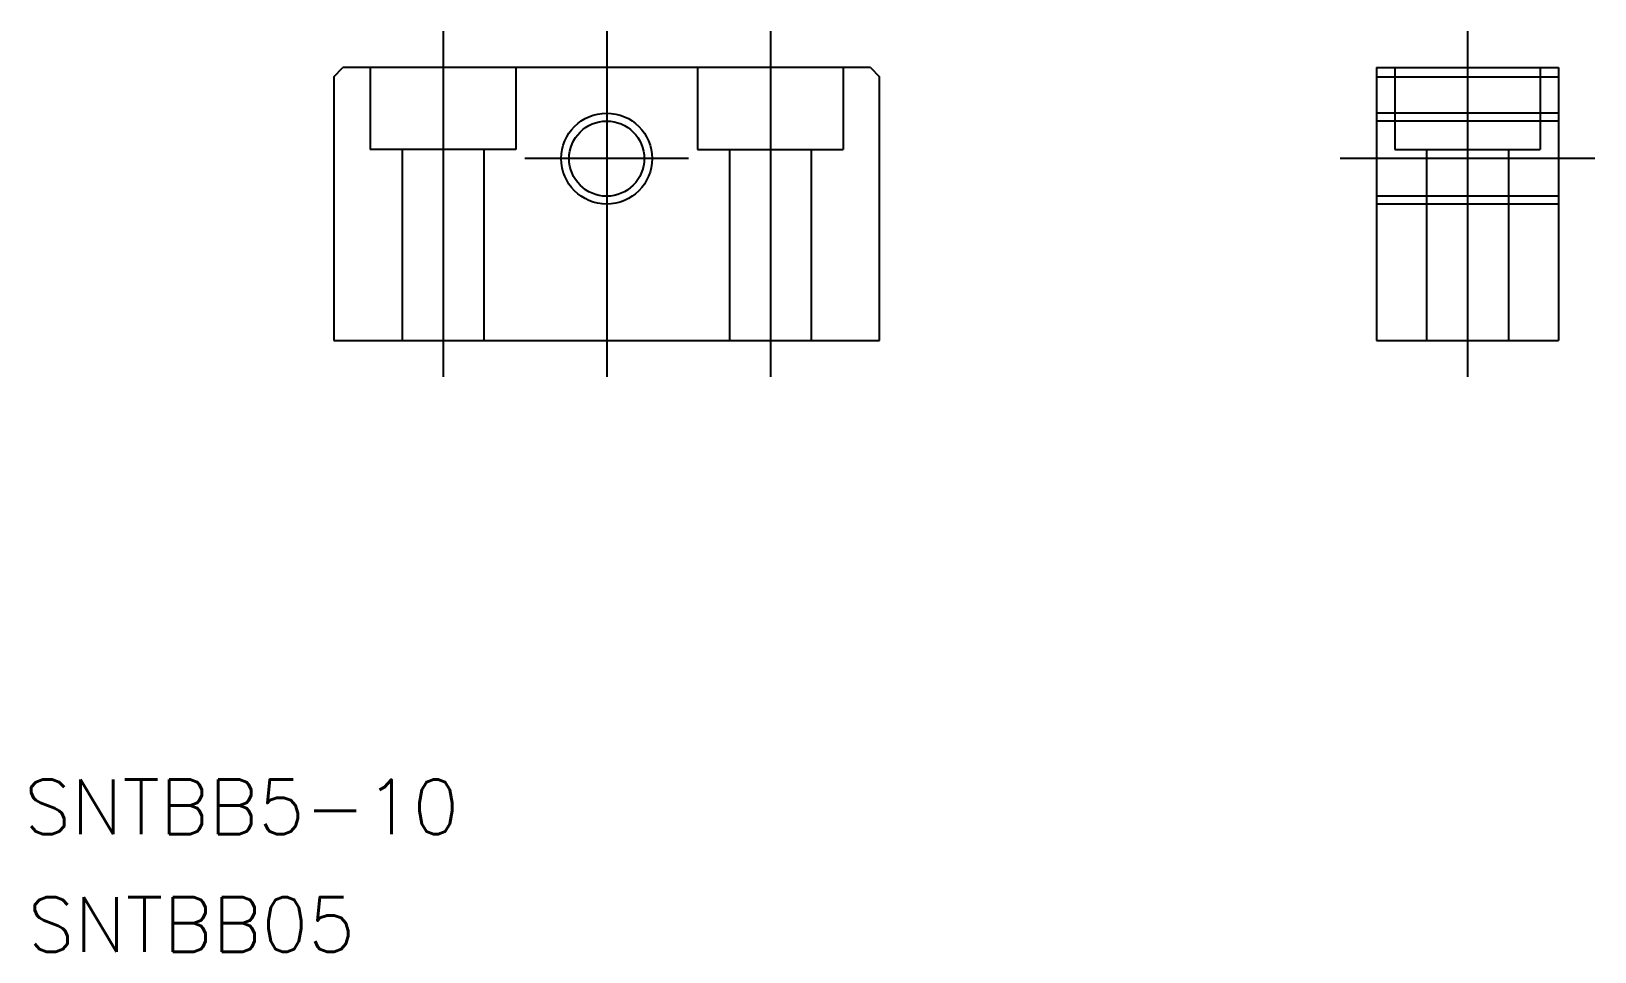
# Model space of a CAD drawing. Extents: x -16.6 to 69.3, y -33.6 to 17.
import ezdxf

# ---------------------------------------------------------------- set-up
doc = ezdxf.new("R2010")
doc.units = 0
doc.linetypes.add('CENTER', pattern=[50.8, 31.75, -6.35, 6.35, -6.35])
doc.linetypes.add('DASHED', pattern=[19.05, 12.7, -6.35])
doc.layers.get('0').update_dxf_attribs({"linetype": 'CONTINUOUS'})
doc.layers.add('CENTER', color=1, linetype='CENTER')
doc.styles.get("Standard").update_dxf_attribs({"font": 'txt.shx', "height": 3, "bigfont": 'bigfont.shx'})

# ---------------------------------------------------------------- blocks, each defined once
blk = doc.blocks.new('*U2')
at = {"color": 7, "linetype": 'CONTINUOUS'}
blk.add_text('SNTBB5-10', height=3, dxfattribs=at).set_placement((-17.026, -27.133))
blk = doc.blocks.new('*U3')
at = {"color": 7, "linetype": 'CONTINUOUS'}
blk.add_text('SNTBB05', height=3, dxfattribs=at).set_placement((-16.836, -33.6))

msp = doc.modelspace()

# ---------------------------------------------------------------- linework, layer by layer
at = {"color": 7, "linetype": 'CONTINUOUS'}
for p, q in [((0, 14.5), (0.5, 15)), ((29.5, 15), (0.5, 15)), ((29.5, 15), (30, 14.5)), ((57.331, 15), (67.331, 15)), ((57.331, 15), (57.331, 0)), ((67.331, 15), (67.331, 0)), ((0, 14.5), (0, 0)), ((30, 0), (30, 14.5)), ((57.331, 14.5), (67.331, 14.5)), ((0, 0), (30, 0)), ((57.331, 0), (67.331, 0))]:
    msp.add_line(p, q, dxfattribs=at)
at = {"color": 3, "linetype": 'DASHED'}
for p, q in [((2, 15), (2, 10.5)), ((10, 15), (10, 10.5)), ((20, 15), (20, 10.5)), ((28, 15), (28, 10.5)), ((58.331, 15), (58.331, 10.5)), ((66.331, 15), (66.331, 10.5)), ((67.331, 12.5), (57.331, 12.5)), ((67.331, 12.067), (57.331, 12.067)), ((10, 10.5), (2, 10.5)), ((3.75, 10.5), (3.75, 0)), ((8.25, 10.5), (8.25, 0)), ((20, 10.5), (28, 10.5)), ((21.75, 10.5), (21.75, 0)), ((26.25, 10.5), (26.25, 0)), ((58.331, 10.5), (66.331, 10.5)), ((60.081, 10.5), (60.081, 0)), ((64.581, 10.5), (64.581, 0)), ((67.331, 7.933), (57.331, 7.933)), ((67.331, 7.5), (57.331, 7.5))]:
    msp.add_line(p, q, dxfattribs=at)
at = {"color": 3, "linetype": 'CONTINUOUS'}
msp.add_circle((15, 10), 2.5, dxfattribs=at)
at = {"color": 7, "linetype": 'CONTINUOUS'}
msp.add_circle((15, 10), 2.067, dxfattribs=at)
at = {"layer": 'CENTER', "color": 1, "linetype": 'CENTER'}
for p, q in [((6, 17), (6, -2)), ((15, 17), (15, -2)), ((24, 17), (24, -2)), ((62.331, 17), (62.331, -2)), ((19.5, 10), (10.5, 10)), ((69.331, 10), (55.331, 10))]:
    msp.add_line(p, q, dxfattribs=at)

# ---------------------------------------------------------------- block references
at = {"color": 7, "linetype": 'CONTINUOUS'}
for name in ['*U2', '*U3']:
    msp.add_blockref(name, (0, 0), dxfattribs=at)

doc.saveas('drawing.dxf')
